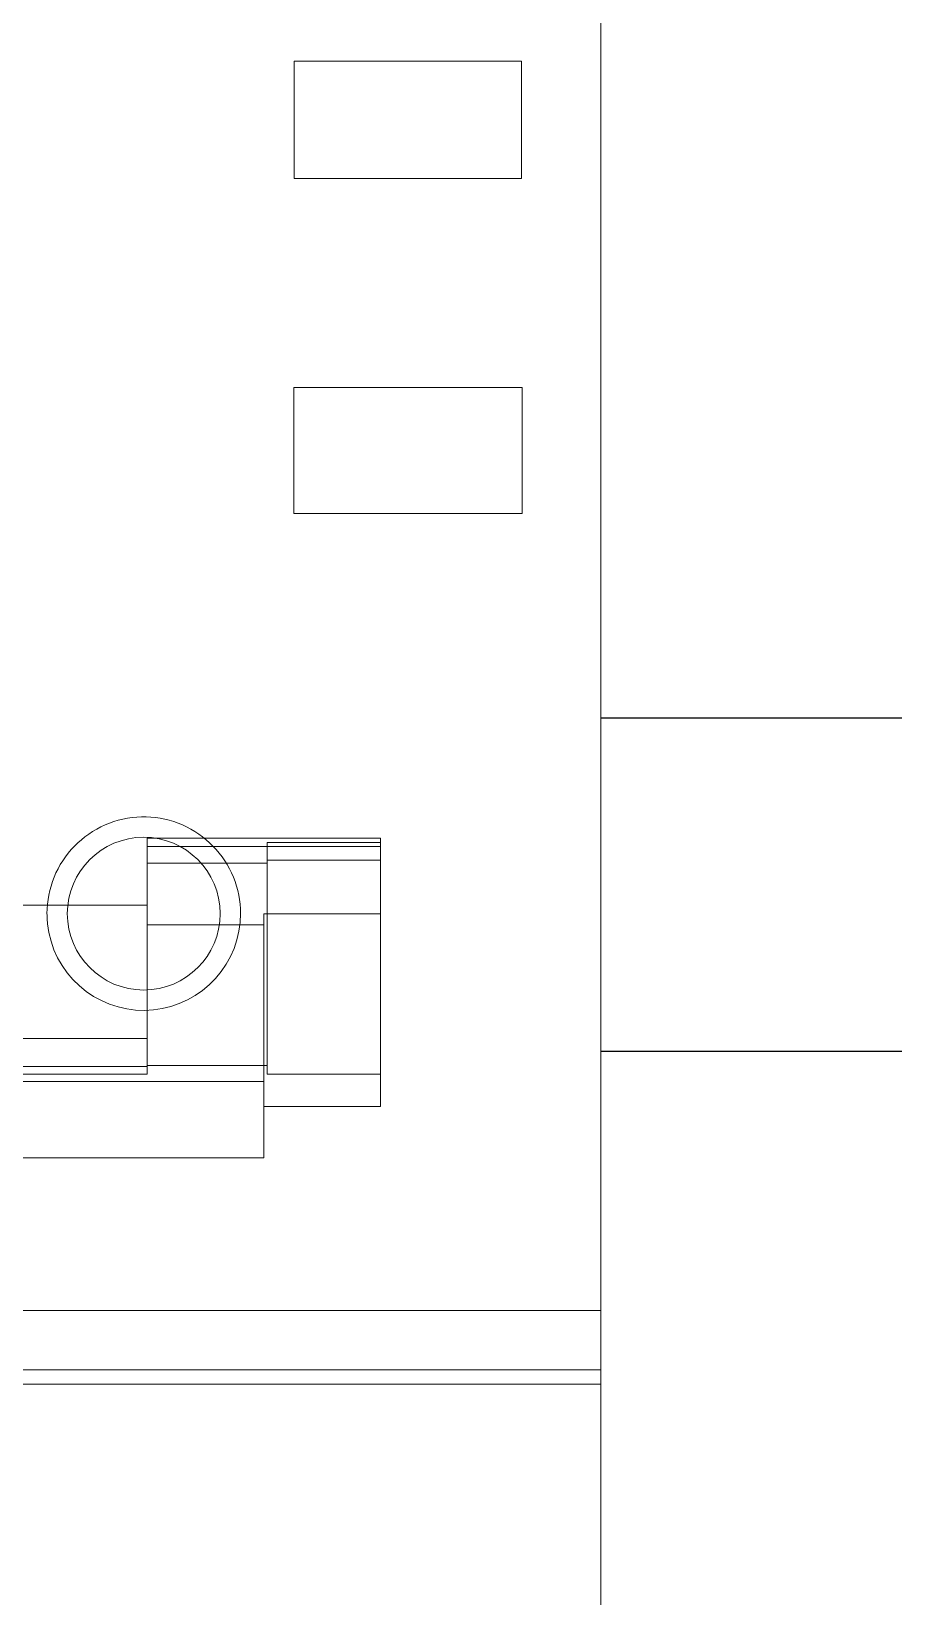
# Model space of a CAD drawing. Header units: millimetres. Extents: x 37984 to 70752, y 14140 to 37584.
# Drawn here: x 39482.39 to 39495.31, y 35683.73 to 35707.19 of the extents above; entities that cross this region are included whole.
import ezdxf

# ---------------------------------------------------------------- set-up
doc = ezdxf.new("R2010")
doc.units = ezdxf.units.MM
doc.set_wipeout_variables(frame=1)
doc.layers.add('000-PI-Oprema', color=30, linetype='Continuous', lineweight=5)
doc.layers.add('004-PI-DIN Šina', color=3, linetype='Continuous')

# ---------------------------------------------------------------- blocks, each defined once
blk = doc.blocks.new('*U853')
at = {"layer": '004-PI-DIN Šina'}
blk.add_lwpolyline([(410, -17.5), (410, 17.5), (0, 17.5), (0, -17.5)], close=True, dxfattribs=at)
blk.add_lwpolyline([(0, -12.5), (410, -12.5)], dxfattribs=at)
blk = doc.blocks.new('I35_48290130')
blk.add_wipeout([(47167.586, 36656.002), (47185.386, 36656.002), (47185.386, 36566.502), (47167.586, 36566.502)]).dxf.layer = '000-PI-Oprema'
at = {"layer": '000-PI-Oprema'}
for p, q in [((47185.386, 36589.864), (47185.386, 36632.639)), ((47180.793, 36608.59), (47180.793, 36606.834)), ((47180.793, 36608.59), (47184.199, 36608.59)), ((47180.793, 36608.59), (47180.793, 36608.59)), ((47184.199, 36608.59), (47184.199, 36606.834)), ((47184.199, 36608.59), (47184.199, 36608.59)), ((47180.793, 36606.834), (47184.199, 36606.834)), ((47180.793, 36606.834), (47180.793, 36606.834)), ((47184.199, 36606.834), (47184.199, 36606.834)), ((47180.784, 36603.699), (47180.784, 36601.812)), ((47180.784, 36603.699), (47184.208, 36603.699)), ((47180.784, 36603.699), (47180.784, 36603.699)), ((47184.208, 36603.699), (47184.208, 36601.812)), ((47184.208, 36603.699), (47184.208, 36603.699)), ((47180.784, 36601.812), (47184.208, 36601.812)), ((47180.784, 36601.812), (47180.784, 36601.812)), ((47184.208, 36601.812), (47184.208, 36601.812)), ((47177.77, 36597.043), (47177.831, 36597.079)), ((47177.831, 36597.079), (47177.893, 36597.111)), ((47177.893, 36597.111), (47177.957, 36597.141)), ((47177.957, 36597.141), (47178.022, 36597.168)), ((47178.022, 36597.168), (47178.088, 36597.191)), ((47178.088, 36597.191), (47178.155, 36597.211)), ((47178.155, 36597.211), (47178.223, 36597.228)), ((47178.223, 36597.228), (47178.292, 36597.241)), ((47178.292, 36597.241), (47178.361, 36597.251)), ((47178.361, 36597.251), (47178.431, 36597.258)), ((47178.431, 36597.258), (47178.501, 36597.262)), ((47178.501, 36597.262), (47178.571, 36597.262)), ((47178.571, 36597.262), (47178.641, 36597.258)), ((47178.641, 36597.258), (47178.711, 36597.251)), ((47178.711, 36597.251), (47178.781, 36597.241)), ((47178.781, 36597.241), (47178.85, 36597.228)), ((47178.85, 36597.228), (47178.918, 36597.211)), ((47178.918, 36597.211), (47178.985, 36597.191)), ((47178.985, 36597.191), (47179.051, 36597.168)), ((47179.051, 36597.168), (47179.116, 36597.141)), ((47179.116, 36597.141), (47179.179, 36597.112)), ((47179.179, 36597.112), (47179.242, 36597.079)), ((47179.242, 36597.079), (47179.302, 36597.043)), ((47177.498, 36596.824), (47177.548, 36596.873)), ((47177.548, 36596.873), (47177.601, 36596.92)), ((47177.601, 36596.92), (47177.655, 36596.964)), ((47177.655, 36596.964), (47177.712, 36597.005)), ((47177.712, 36597.005), (47177.77, 36597.043)), ((47182.086, 36596.941), (47178.586, 36596.941)), ((47178.586, 36596.571), (47178.586, 36596.941)), ((47179.302, 36597.043), (47179.361, 36597.005)), ((47179.361, 36597.005), (47179.417, 36596.964)), ((47179.417, 36596.964), (47179.472, 36596.92)), ((47179.472, 36596.92), (47179.524, 36596.873)), ((47179.524, 36596.873), (47179.574, 36596.824)), ((47180.386, 36596.877), (47182.086, 36596.877)), ((47180.386, 36596.571), (47180.386, 36596.877)), ((47182.086, 36596.941), (47182.086, 36596.877)), ((47182.086, 36596.877), (47182.086, 36596.616)), ((47177.286, 36596.547), (47177.323, 36596.606)), ((47177.323, 36596.606), (47177.363, 36596.663)), ((47177.363, 36596.663), (47177.405, 36596.719)), ((47177.405, 36596.719), (47177.45, 36596.773)), ((47177.45, 36596.773), (47177.498, 36596.824)), ((47178.586, 36596.819), (47182.086, 36596.819)), ((47179.574, 36596.824), (47179.622, 36596.773)), ((47179.622, 36596.773), (47179.667, 36596.719)), ((47179.667, 36596.719), (47179.71, 36596.663)), ((47179.71, 36596.663), (47179.75, 36596.606)), ((47179.75, 36596.606), (47179.786, 36596.547)), ((47182.086, 36596.616), (47180.386, 36596.616)), ((47182.086, 36593.408), (47182.086, 36596.616)), ((47177.168, 36596.293), (47177.193, 36596.358)), ((47177.193, 36596.358), (47177.221, 36596.423)), ((47177.221, 36596.423), (47177.252, 36596.485)), ((47177.252, 36596.485), (47177.286, 36596.547)), ((47178.586, 36596.571), (47180.386, 36596.571)), ((47178.586, 36593.536), (47178.586, 36596.571)), ((47179.786, 36596.547), (47179.82, 36596.485)), ((47179.82, 36596.485), (47179.851, 36596.423)), ((47179.851, 36596.423), (47179.879, 36596.358)), ((47179.879, 36596.358), (47179.904, 36596.293)), ((47180.386, 36593.536), (47180.386, 36596.571)), ((47177.113, 36596.091), (47177.128, 36596.159)), ((47177.128, 36596.159), (47177.147, 36596.226)), ((47177.147, 36596.226), (47177.168, 36596.293)), ((47179.904, 36596.293), (47179.926, 36596.226)), ((47179.926, 36596.226), (47179.944, 36596.159)), ((47179.944, 36596.159), (47179.959, 36596.09)), ((47178.586, 36595.939), (47174.386, 36595.939)), ((47177.088, 36595.882), (47177.093, 36595.952)), ((47177.093, 36595.952), (47177.102, 36596.022)), ((47177.102, 36596.022), (47177.113, 36596.091)), ((47178.586, 36595.939), (47178.586, 36595.939)), ((47179.959, 36596.09), (47179.971, 36596.022)), ((47179.971, 36596.022), (47179.979, 36595.952)), ((47179.979, 36595.952), (47179.984, 36595.882)), ((47177.086, 36595.812), (47177.088, 36595.882)), ((47177.087, 36595.787), (47177.086, 36595.812)), ((47177.087, 36595.761), (47177.087, 36595.787)), ((47177.088, 36595.735), (47177.087, 36595.761)), ((47177.09, 36595.71), (47177.088, 36595.735)), ((47177.092, 36595.685), (47177.09, 36595.71)), ((47177.094, 36595.659), (47177.092, 36595.685)), ((47177.115, 36595.527), (47177.094, 36595.659)), ((47179.98, 36595.679), (47179.962, 36595.548)), ((47179.986, 36595.812), (47179.98, 36595.679)), ((47179.984, 36595.882), (47179.986, 36595.812)), ((47180.336, 36595.811), (47180.336, 36592.921)), ((47180.336, 36595.811), (47182.086, 36595.811)), ((47177.147, 36595.397), (47177.115, 36595.527)), ((47178.586, 36595.646), (47180.336, 36595.646)), ((47179.932, 36595.418), (47179.889, 36595.291)), ((47179.962, 36595.548), (47179.932, 36595.418)), ((47177.191, 36595.271), (47177.147, 36595.397)), ((47177.246, 36595.15), (47177.191, 36595.271)), ((47179.889, 36595.291), (47179.836, 36595.17)), ((47177.313, 36595.034), (47177.246, 36595.15)), ((47177.389, 36594.925), (47177.313, 36595.034)), ((47179.772, 36595.053), (47179.697, 36594.943)), ((47179.836, 36595.17), (47179.772, 36595.053)), ((47177.475, 36594.824), (47177.389, 36594.925)), ((47177.571, 36594.731), (47177.475, 36594.824)), ((47177.674, 36594.646), (47177.571, 36594.731)), ((47179.518, 36594.745), (47179.416, 36594.66)), ((47179.612, 36594.84), (47179.518, 36594.745)), ((47179.697, 36594.943), (47179.612, 36594.84)), ((47177.785, 36594.572), (47177.674, 36594.646)), ((47177.902, 36594.508), (47177.785, 36594.572)), ((47178.025, 36594.455), (47177.902, 36594.508)), ((47179.19, 36594.518), (47179.069, 36594.464)), ((47179.306, 36594.584), (47179.19, 36594.518)), ((47179.416, 36594.66), (47179.306, 36594.584)), ((47178.151, 36594.414), (47178.025, 36594.455)), ((47178.281, 36594.385), (47178.151, 36594.414)), ((47178.414, 36594.367), (47178.281, 36594.385)), ((47178.548, 36594.362), (47178.414, 36594.367)), ((47178.681, 36594.369), (47178.548, 36594.362)), ((47178.813, 36594.389), (47178.681, 36594.369)), ((47178.943, 36594.42), (47178.813, 36594.389)), ((47179.069, 36594.464), (47178.943, 36594.42)), ((47178.586, 36593.939), (47174.386, 36593.939)), ((47178.586, 36593.939), (47178.586, 36593.939)), ((47174.386, 36593.523), (47178.586, 36593.523)), ((47178.586, 36593.408), (47174.386, 36593.408)), ((47180.386, 36593.536), (47178.586, 36593.536)), ((47178.586, 36593.523), (47178.586, 36593.536)), ((47178.586, 36593.408), (47178.586, 36593.523)), ((47180.386, 36593.523), (47180.386, 36593.536)), ((47180.386, 36593.408), (47180.386, 36593.523)), ((47180.386, 36593.408), (47182.086, 36593.408)), ((47182.086, 36592.921), (47182.086, 36593.408)), ((47180.336, 36593.294), (47172.636, 36593.294)), ((47180.336, 36592.152), (47180.336, 36592.921)), ((47182.086, 36592.921), (47180.336, 36592.921)), ((47172.636, 36592.152), (47180.336, 36592.152)), ((47167.586, 36589.864), (47185.386, 36589.864)), ((47185.386, 36589.864), (47185.386, 36588.972)), ((47185.386, 36588.972), (47167.586, 36588.972)), ((47185.386, 36588.76), (47185.386, 36588.972)), ((47167.586, 36588.76), (47185.386, 36588.76)), ((47185.386, 36566.502), (47185.386, 36588.76))]:
    blk.add_line(p, q, dxfattribs=at)
for start, end in [(0, 180), (180, 0)]:
    blk.add_arc((47178.536, 36595.812), 1.145, start, end, dxfattribs=at)

msp = doc.modelspace()

# ---------------------------------------------------------------- block references
msp.add_blockref('*U853', (39303.172, 35709.404))

# ---------------------------------------------------------------- next in the draw order: block references
at = {"layer": '000-PI-Oprema'}
msp.add_blockref('I35_48290130', (-7694.465, -901.845), dxfattribs=at)

doc.saveas('drawing.dxf')
